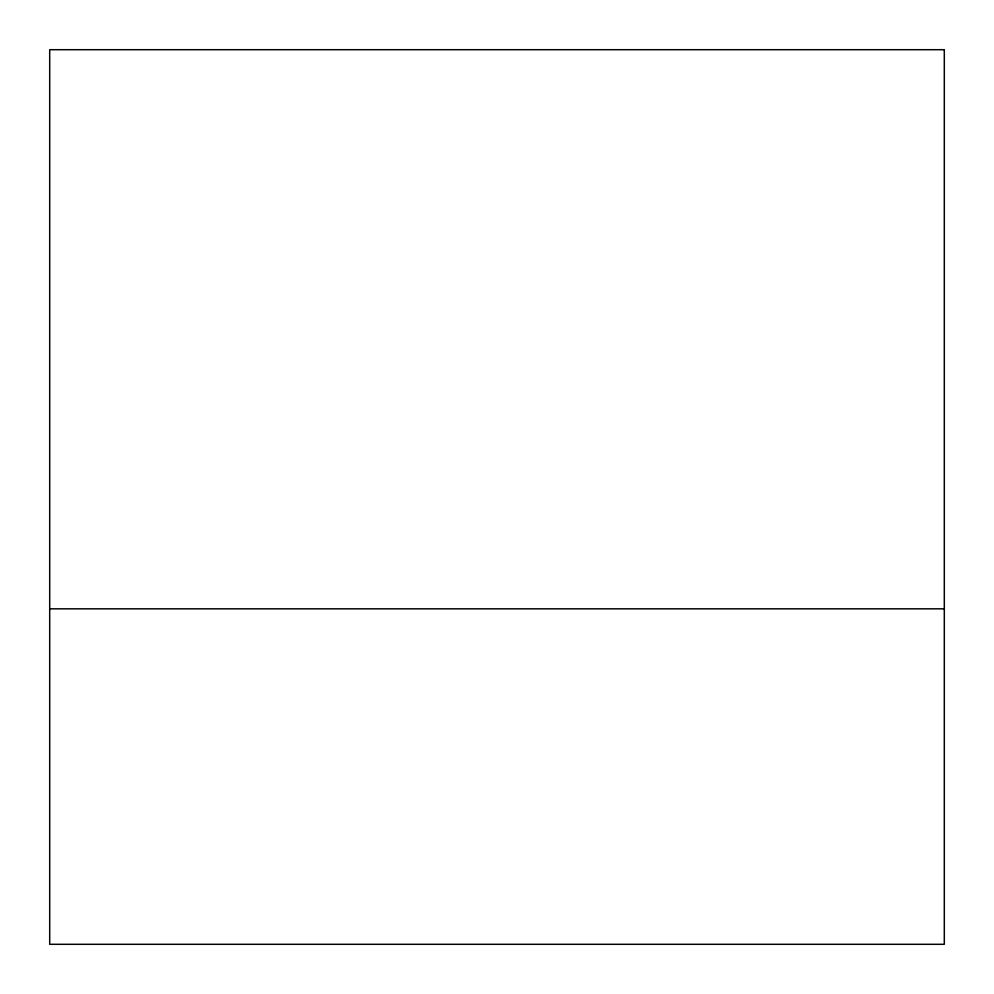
<?xml version="1.0" encoding="UTF-8"?>
<svg xmlns="http://www.w3.org/2000/svg" width="994" height="994" viewBox="0 0 994 994"><rect width="100%" height="100%" fill="white"/><g stroke="black" fill="none" stroke-linecap="round" stroke-linejoin="round"><path stroke-width="1.49" d="M49.7 608.825L944.3 608.825M944.3 49.7L49.7 49.7L49.7 944.3L944.3 944.3L944.3 49.7"/></g></svg>
